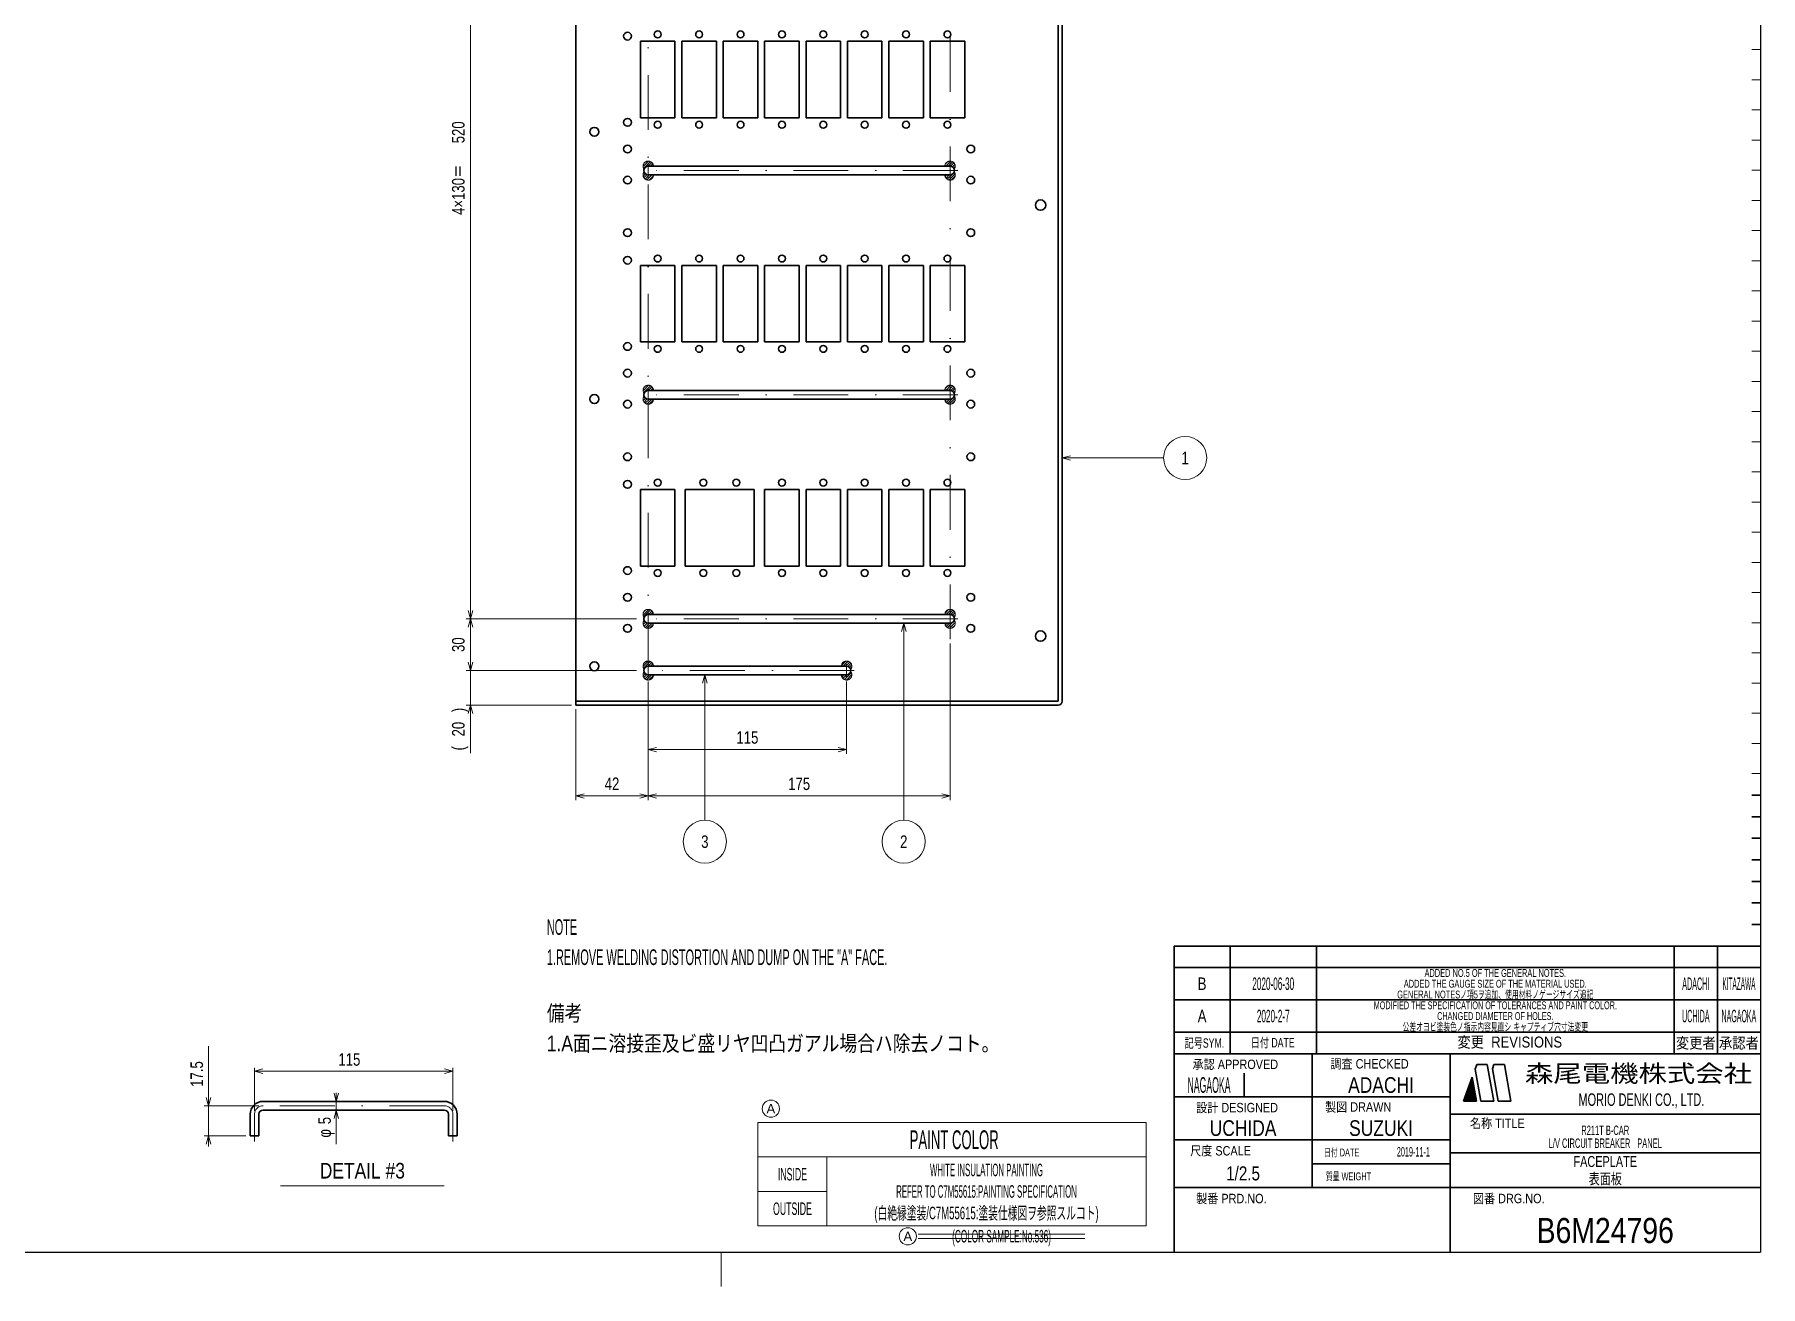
# Model space of a CAD drawing. Header units: millimetres. Extents: x 10 to 832, y 7 to 590.
# Drawn here: x 431.2 to 831.5, y 7 to 297.5 of the extents above; entities that cross this region are included whole.
import ezdxf
from ezdxf.enums import TextEntityAlignment as Align

# ---------------------------------------------------------------- set-up
doc = ezdxf.new("R2010")
doc.units = ezdxf.units.MM
doc.linetypes.add('DASHDOT', pattern=[25.3, 12.7, -6.3, 0, -6.3])
doc.linetypes.add('DIVIDE', pattern=[31.6, 12.7, -6.3, 0, -6.3, 0, -6.3])
for name, color, linetype in [('GR1_01', 7, 'Continuous'), ('GR1_03', 7, 'Continuous'), ('GR1_15', 7, 'Continuous'), ('GR1_16', 7, 'Continuous'), ('図面枠B6M', 7, 'Continuous'), ('表題、部品表_01', 7, 'Continuous'), ('表題、部品表_Layer1', 7, 'Continuous')]:
    doc.layers.add(name, color=color, linetype=linetype)
doc.styles.add('HG丸ｺﾞｼｯｸM-PRO', font='')
doc.styles.get('HG丸ｺﾞｼｯｸM-PRO').set_extended_font_data('HG丸ｺﾞｼｯｸM-PRO')
pattern_1 = [(45, (0, 0), (-0.28284271, 0.28284271), [])]

# ---------------------------------------------------------------- blocks, each defined once
blk = doc.blocks.new('BLKF023')
at = {"layer": '図面枠B6M', "color": 2, "linetype": 'Continuous', "lineweight": 25}
for p in [(831.5, 584), (9.5, 15)]:
    blk.add_line(p, (831.5, 15), dxfattribs=at)
at = {"layer": '図面枠B6M', "color": 4, "linetype": 'Continuous', "lineweight": 13}
for p, q in [((829.5, 294), (831.5, 294)), ((829.5, 287), (831.5, 287)), ((829.5, 280), (831.5, 280)), ((829.5, 273), (831.5, 273)), ((829.5, 266), (831.5, 266)), ((829.5, 259), (831.5, 259)), ((829.5, 252), (831.5, 252)), ((829.5, 245), (831.5, 245)), ((829.5, 238), (831.5, 238)), ((829.5, 231), (831.5, 231)), ((829.5, 224), (831.5, 224)), ((829.5, 217), (831.5, 217)), ((829.5, 210), (831.5, 210)), ((829.5, 203), (831.5, 203)), ((829.5, 196), (831.5, 196)), ((829.5, 189), (831.5, 189)), ((829.5, 182), (831.5, 182)), ((829.5, 175), (831.5, 175)), ((829.5, 168), (831.5, 168)), ((829.5, 161), (831.5, 161)), ((829.5, 154), (831.5, 154)), ((829.5, 147), (831.5, 147)), ((829.5, 140), (831.5, 140)), ((829.5, 133), (831.5, 133)), ((829.5, 126), (831.5, 126)), ((590.5, 7), (590.5, 15))]:
    blk.add_line(p, q, dxfattribs=at)
at = {"layer": '図面枠B6M', "color": 3, "linetype": 'Continuous', "lineweight": 35}
for p, q in [((831.5, 121), (829.5, 121)), ((831.5, 116), (829.5, 116)), ((831.5, 111), (829.5, 111)), ((831.5, 106), (829.5, 106)), ((831.5, 101), (829.5, 101)), ((831.5, 96), (829.5, 96)), ((831.5, 91), (829.5, 91)), ((695.5, 86), (831.5, 86)), ((695.5, 86), (695.5, 15)), ((708.5, 86), (708.5, 61)), ((728.5, 61), (728.5, 86)), ((811.5, 86), (811.5, 61)), ((821.5, 86), (821.5, 61)), ((695.5, 81), (831.5, 81)), ((695.5, 73.5), (831.5, 73.5)), ((695.5, 66), (831.5, 66)), ((695.5, 61), (831.5, 61)), ((727.5, 61), (727.5, 30)), ((759.5, 61), (759.5, 15)), ((711.73, 56.5), (711.73, 51)), ((765.34, 57.4), (765.73, 58.5)), ((766.64, 50), (765.34, 57.4)), ((765.73, 58.5), (768.14, 58.5)), ((769.64, 50), (768.14, 58.5)), ((769.68, 58.5), (769.32, 57.51)), ((770.64, 50), (769.32, 57.51)), ((769.68, 58.5), (772.14, 58.5)), ((773.64, 50), (772.14, 58.5)), ((762.64, 50), (764.66, 55.55)), ((762.66, 50), (765.19, 52.53)), ((762.71, 50.19), (765.17, 52.65)), ((762.79, 50.41), (765.15, 52.77)), ((762.8, 50), (765.21, 52.41)), ((762.87, 50.64), (765.13, 52.89)), ((762.94, 50), (765.24, 52.29)), ((762.95, 50.86), (765.11, 53.01)), ((763.04, 51.08), (765.09, 53.13)), ((763.08, 50), (765.26, 52.17)), ((763.12, 51.3), (765.07, 53.25)), ((763.2, 51.53), (765.05, 53.37)), ((763.22, 50), (765.28, 52.05)), ((763.28, 51.75), (765.02, 53.49)), ((763.36, 51.97), (765, 53.61)), ((763.44, 52.19), (764.98, 53.73)), ((763.52, 52.42), (764.96, 53.86)), ((763.6, 52.64), (764.94, 53.98)), ((763.68, 52.86), (764.92, 54.1)), ((763.76, 53.08), (764.9, 54.22)), ((763.84, 53.31), (764.88, 54.34)), ((763.93, 53.53), (764.85, 54.46)), ((764.01, 53.75), (764.83, 54.58)), ((764.09, 53.97), (764.81, 54.7)), ((764.17, 54.19), (764.79, 54.82)), ((764.25, 54.42), (764.77, 54.94)), ((764.33, 54.64), (764.75, 55.06)), ((764.41, 54.86), (764.73, 55.18)), ((764.49, 55.08), (764.71, 55.3)), ((764.57, 55.31), (764.68, 55.42)), ((764.65, 55.53), (764.66, 55.54)), ((765.64, 50), (764.66, 55.55)), ((695.5, 51), (759.5, 51)), ((762.64, 50), (765.64, 50)), ((763.36, 50), (765.3, 51.93)), ((763.51, 50), (765.32, 51.81)), ((763.65, 50), (765.34, 51.69)), ((763.79, 50), (765.36, 51.57)), ((763.93, 50), (765.38, 51.45)), ((764.07, 50), (765.41, 51.33)), ((764.21, 50), (765.43, 51.21)), ((764.35, 50), (765.45, 51.09)), ((764.5, 50), (765.47, 50.97)), ((764.64, 50), (765.49, 50.85)), ((764.78, 50), (765.51, 50.73)), ((764.92, 50), (765.53, 50.61)), ((765.06, 50), (765.55, 50.49)), ((765.2, 50), (765.58, 50.37)), ((765.34, 50), (765.6, 50.25)), ((765.49, 50), (765.62, 50.13)), ((765.63, 50), (765.64, 50.01)), ((766.64, 50), (769.64, 50)), ((770.64, 50), (773.64, 50)), ((759.5, 47), (831.5, 47)), ((695.5, 41), (759.5, 41)), ((759.5, 38), (831.5, 38)), ((727.5, 35.5), (759.5, 35.5)), ((695.5, 30), (831.5, 30))]:
    blk.add_line(p, q, dxfattribs=at)
at = {"layer": '図面枠B6M', "color": 4, "linetype": 'Continuous', "lineweight": 13, "style": 'HG丸ｺﾞｼｯｸM-PRO'}
for s, height, width, p in [('記号SYM.', 2.182, 0.69227, (702.53, 63.49)), ('日付 DATE', 2.182, 0.692507, (718.37, 63.58)), ('変更  REVISIONS', 2.5455, 0.887352, (773.35, 63.72)), ('変更者', 2.545, 0.887717, (816.5, 63.5)), ('承認者', 2.545, 0.887717, (826.5, 63.5)), ('調査 CHECKED', 2.182, 0.863174, (740.84, 58.67)), ('承認 APPROVED', 2.1818, 0.863151, (709.71, 58.54)), ('設計 DESIGNED', 2.1818, 0.862613, (710.11, 48.51)), ('製図 DRAWN', 2.182, 0.863099, (738.2, 48.65)), ('名称 TITLE', 2.182, 0.862489, (770.47, 44.87)), ('尺度 SCALE', 2.182, 0.862581, (706.28, 38.49)), ('日付 DATE', 1.818, 0.618255, (734.38, 38.09)), ('質量 WEIGHT', 1.818, 0.618812, (735.96, 32.55)), ('製番 PRD.NO.', 2.182, 0.863299, (708.79, 27.41)), ('図番 DRG.NO.', 2.182, 0.863083, (773.12, 27.42))]:
    blk.add_text(s, height=height, dxfattribs=dict(at, width=width)).set_placement(p, align=Align.MIDDLE_CENTER)
at = {"layer": '図面枠B6M', "color": 2, "linetype": 'Continuous', "lineweight": 25, "style": 'HG丸ｺﾞｼｯｸM-PRO', "width": 1.206081}
blk.add_text('森尾電機株式会社', height=4, dxfattribs=at).set_placement((803.22, 56.43), align=Align.MIDDLE_CENTER)
at = {"layer": '図面枠B6M', "color": 3, "linetype": 'Continuous', "lineweight": 35, "style": 'HG丸ｺﾞｼｯｸM-PRO', "width": 0.652197}
blk.add_text('MORIO DENKI CO., LTD.', height=2.9091, dxfattribs=at).set_placement((803.88, 50.36), align=Align.MIDDLE_CENTER)
blk = doc.blocks.new('BLKF024')
at = {"layer": '図面枠B6M', "color": 3, "linetype": 'Continuous', "lineweight": 35, "style": 'HG丸ｺﾞｼｯｸM-PRO'}
for s, height, width, p in [('ADDED NO.5 OF THE GENERAL NOTES.', 1.8182, 0.61846, (770, 79.75)), ('B', 2.91, 0.78204, (702, 77.25)), ('2020-06-30', 2.909, 0.488281, (718.5, 77.25)), ('ADACHI', 2.909, 0.415454, (816.5, 77.25)), ('KITAZAWA', 2.909, 0.308644, (826.5, 77.25)), ('MODIFIED THE SPECIFICATION OF TOLERANCES AND PAINT COLOR.', 1.8182, 0.578204, (770, 72.25)), ('A', 2.91, 0.782973, (702, 69.75)), ('2020-2-7', 2.909, 0.488281, (718.5, 69.75)), ('UCHIDA', 2.909, 0.415827, (816.5, 69.75)), ('NAGAOKA', 2.909, 0.334453, (826.5, 69.75)), ('NAGAOKA', 3.636, 0.414524, (703.61, 53.75)), ('ADACHI', 3.636, 0.830909, (743.5, 53.75)), ('UCHIDA', 3.636, 0.830691, (711.5, 43.75)), ('SUZUKI', 3.636, 0.831098, (743.5, 43.75)), ('R211T B-CAR', 2.1818, 0.521736, (795.5, 43.25)), ('L/V CIRCUIT BREAKER\u3000PANEL', 2.1818, 0.522183, (795.5, 40.25)), ('2019-11-1', 2.182, 0.482367, (751, 38.25)), ('FACEPLATE', 2.545, 0.742255, (795.5, 36)), ('1/2.5', 3.273, 0.806358, (711.5, 33.25)), ('B6M24796', 5.818, 0.845653, (795.5, 20))]:
    blk.add_text(s, height=height, dxfattribs=dict(at, width=width)).set_placement(p, align=Align.MIDDLE_CENTER)
blk = doc.blocks.new('BLKF040')
at = {"layer": 'GR1_16', "linetype": 'DIVIDE', "lineweight": 13}
h = blk.add_hatch(dxfattribs=at)
h.set_pattern_fill('_USER', color=4, scale=0.4, angle=45, style=0, pattern_type=0)
h.set_pattern_definition(pattern_1)
edge = h.paths.add_edge_path(flags=0)
edge.add_arc((573.55, 266.92), 1.2, 0, 216.8699, ccw=False)
edge.add_line((574.75, 266.92), (573.55, 266.92))
edge.add_arc((573.55, 265.92), 1, 90, 163.7398)
edge = h.paths.add_edge_path(flags=0)
edge.add_arc((573.55, 264.92), 1.2, 143.1301, 360)
edge.add_line((574.75, 264.92), (573.55, 264.92))
edge.add_arc((573.55, 265.92), 1, 196.2602, 270, ccw=False)
at = {"layer": 'GR1_16', "color": 4, "linetype": 'DIVIDE', "lineweight": 13}
for centre, start, end in [((573.55, 266.92), 0, 216.8699), ((573.55, 264.92), 143.1301, 0)]:
    blk.add_arc(centre, 1.2, start, end, dxfattribs=at)
blk = doc.blocks.new('BLKF041')
at = {"layer": 'GR1_16', "linetype": 'DIVIDE', "lineweight": 13}
h = blk.add_hatch(dxfattribs=at)
h.set_pattern_fill('_USER', color=4, scale=0.4, angle=45, style=0, pattern_type=0)
h.set_pattern_definition(pattern_1)
edge = h.paths.add_edge_path(flags=0)
edge.add_arc((643.55, 266.92), 1.2, 323.1301, 540)
edge.add_line((642.35, 266.92), (643.55, 266.92))
edge.add_arc((643.55, 265.92), 1, 16.2602, 90, ccw=False)
edge = h.paths.add_edge_path(flags=0)
edge.add_arc((643.55, 264.92), 1.2, -180, 36.8699, ccw=False)
edge.add_line((642.35, 264.92), (643.55, 264.92))
edge.add_arc((643.55, 265.92), 1, 270, 343.7398)
at = {"layer": 'GR1_16', "color": 4, "linetype": 'DIVIDE', "lineweight": 13}
for centre, start, end in [((643.55, 266.92), 323.1301, 180), ((643.55, 264.92), 180, 36.8699)]:
    blk.add_arc(centre, 1.2, start, end, dxfattribs=at)
blk = doc.blocks.new('BLKF042')
at = {"layer": 'GR1_16', "linetype": 'DIVIDE', "lineweight": 13}
h = blk.add_hatch(dxfattribs=at)
h.set_pattern_fill('_USER', color=4, scale=0.4, angle=45, style=0, pattern_type=0)
h.set_pattern_definition(pattern_1)
edge = h.paths.add_edge_path(flags=0)
edge.add_arc((573.55, 162.92), 1.2, 0, 216.8699, ccw=False)
edge.add_line((574.75, 162.92), (573.55, 162.92))
edge.add_arc((573.55, 161.92), 1, 90, 163.7398)
edge = h.paths.add_edge_path(flags=0)
edge.add_arc((573.55, 160.92), 1.2, 143.1301, 360)
edge.add_line((574.75, 160.92), (573.55, 160.92))
edge.add_arc((573.55, 161.92), 1, 196.2602, 270, ccw=False)
at = {"layer": 'GR1_16', "color": 4, "linetype": 'DIVIDE', "lineweight": 13}
for centre, start, end in [((573.55, 162.92), 0, 216.8699), ((573.55, 160.92), 143.1301, 0)]:
    blk.add_arc(centre, 1.2, start, end, dxfattribs=at)
blk = doc.blocks.new('BLKF043')
at = {"layer": 'GR1_16', "linetype": 'DIVIDE', "lineweight": 13}
h = blk.add_hatch(dxfattribs=at)
h.set_pattern_fill('_USER', color=4, scale=0.4, angle=45, style=0, pattern_type=0)
h.set_pattern_definition(pattern_1)
edge = h.paths.add_edge_path(flags=0)
edge.add_arc((643.55, 162.92), 1.2, 323.1301, 540)
edge.add_line((642.35, 162.92), (643.55, 162.92))
edge.add_arc((643.55, 161.92), 1, 16.2602, 90, ccw=False)
edge = h.paths.add_edge_path(flags=0)
edge.add_arc((643.55, 160.92), 1.2, -180, 36.8699, ccw=False)
edge.add_line((642.35, 160.92), (643.55, 160.92))
edge.add_arc((643.55, 161.92), 1, 270, 343.7398)
at = {"layer": 'GR1_16', "color": 4, "linetype": 'DIVIDE', "lineweight": 13}
for centre, start, end in [((643.55, 162.92), 323.1301, 180), ((643.55, 160.92), 180, 36.8699)]:
    blk.add_arc(centre, 1.2, start, end, dxfattribs=at)
blk = doc.blocks.new('BLKF044')
at = {"layer": 'GR1_16', "linetype": 'DIVIDE', "lineweight": 13}
h = blk.add_hatch(dxfattribs=at)
h.set_pattern_fill('_USER', color=4, scale=0.4, angle=45, style=0, pattern_type=0)
h.set_pattern_definition(pattern_1)
edge = h.paths.add_edge_path(flags=0)
edge.add_arc((643.55, 214.92), 1.2, 323.1301, 540)
edge.add_line((642.35, 214.92), (643.55, 214.92))
edge.add_arc((643.55, 213.92), 1, 16.2602, 90, ccw=False)
edge = h.paths.add_edge_path(flags=0)
edge.add_arc((643.55, 212.92), 1.2, -180, 36.8699, ccw=False)
edge.add_line((642.35, 212.92), (643.55, 212.92))
edge.add_arc((643.55, 213.92), 1, 270, 343.7398)
at = {"layer": 'GR1_16', "color": 4, "linetype": 'DIVIDE', "lineweight": 13}
for centre, start, end in [((643.55, 214.92), 323.1301, 180), ((643.55, 212.92), 180, 36.8699)]:
    blk.add_arc(centre, 1.2, start, end, dxfattribs=at)
blk = doc.blocks.new('BLKF045')
at = {"layer": 'GR1_16', "linetype": 'DIVIDE', "lineweight": 13}
h = blk.add_hatch(dxfattribs=at)
h.set_pattern_fill('_USER', color=4, scale=0.4, angle=45, style=0, pattern_type=0)
h.set_pattern_definition(pattern_1)
edge = h.paths.add_edge_path(flags=0)
edge.add_arc((573.55, 150.92), 1.2, 0, 216.8699, ccw=False)
edge.add_line((574.75, 150.92), (573.55, 150.92))
edge.add_arc((573.55, 149.92), 1, 90, 163.7398)
edge = h.paths.add_edge_path(flags=0)
edge.add_arc((573.55, 148.92), 1.2, 143.1301, 360)
edge.add_line((574.75, 148.92), (573.55, 148.92))
edge.add_arc((573.55, 149.92), 1, 196.2602, 270, ccw=False)
at = {"layer": 'GR1_16', "color": 4, "linetype": 'DIVIDE', "lineweight": 13}
for centre, start, end in [((573.55, 150.92), 0, 216.8699), ((573.55, 148.92), 143.1301, 0)]:
    blk.add_arc(centre, 1.2, start, end, dxfattribs=at)
blk = doc.blocks.new('BLKF046')
at = {"layer": 'GR1_16', "linetype": 'DIVIDE', "lineweight": 13}
h = blk.add_hatch(dxfattribs=at)
h.set_pattern_fill('_USER', color=4, scale=0.4, angle=45, style=0, pattern_type=0)
h.set_pattern_definition(pattern_1)
edge = h.paths.add_edge_path(flags=0)
edge.add_arc((619.55, 150.92), 1.2, 323.1301, 540)
edge.add_line((618.35, 150.92), (619.55, 150.92))
edge.add_arc((619.55, 149.92), 1, 16.2602, 90, ccw=False)
edge = h.paths.add_edge_path(flags=0)
edge.add_arc((619.55, 148.92), 1.2, -180, 36.8699, ccw=False)
edge.add_line((618.35, 148.92), (619.55, 148.92))
edge.add_arc((619.55, 149.92), 1, 270, 343.7398)
at = {"layer": 'GR1_16', "color": 4, "linetype": 'DIVIDE', "lineweight": 13}
for centre, start, end in [((619.55, 150.92), 323.1301, 180), ((619.55, 148.92), 180, 36.8699)]:
    blk.add_arc(centre, 1.2, start, end, dxfattribs=at)
blk = doc.blocks.new('FXTIP_ARROW_S')
at = {"color": 0, "linetype": 'Continuous', "lineweight": -2}
for q in [(-1, 0), (-0.97, 0.26), (-0.97, -0.26)]:
    blk.add_line((0, 0), q, dxfattribs=at)
blk = doc.blocks.new('FXTIP_ARROW_E')
at = {"color": 0, "linetype": 'Continuous', "lineweight": -2}
for q in [(-1, 0), (-0.97, 0.26), (-0.97, -0.26)]:
    blk.add_line((0, 0), q, dxfattribs=at)
blk = doc.blocks.new('BLKF048')
at = {"layer": 'GR1_03', "color": 3, "linetype": 'Continuous', "lineweight": 35}
for p, q in [((484.24, 49.95), (526.24, 49.95)), ((481.24, 41.95), (481.24, 46.95)), ((483.24, 41.95), (483.24, 46.95)), ((526.24, 47.95), (484.24, 47.95)), ((527.24, 41.95), (527.24, 46.95)), ((529.24, 46.95), (529.24, 41.95)), ((483.24, 41.95), (481.24, 41.95)), ((529.24, 41.95), (527.24, 41.95))]:
    blk.add_line(p, q, dxfattribs=at)
at = {"layer": 'GR1_03', "color": 4, "linetype": 'DASHDOT', "lineweight": 13}
for p, q in [((526.24, 48.95), (484.24, 48.95)), ((482.24, 46.95), (482.24, 40.68)), ((528.24, 46.95), (528.24, 40.68))]:
    blk.add_line(p, q, dxfattribs=at)
at = {"layer": 'GR1_03', "color": 3, "linetype": 'Continuous', "lineweight": 35}
for centre, radius, start, end in [((484.24, 46.95), 3, 90, 180), ((526.24, 46.95), 3, 0, 90), ((484.24, 46.95), 1, 90, 180), ((526.24, 46.95), 1, 0, 90)]:
    blk.add_arc(centre, radius, start, end, dxfattribs=at)
at = {"layer": 'GR1_03', "color": 4, "linetype": 'DASHDOT', "lineweight": 13}
for centre, start, end in [((484.24, 46.95), 90, 180), ((526.24, 46.95), 0, 90)]:
    blk.add_arc(centre, 2, start, end, dxfattribs=at)
blk = doc.blocks.new('BLKF057')
at = {"layer": 'GR1_16', "linetype": 'DIVIDE', "lineweight": 13}
h = blk.add_hatch(dxfattribs=at)
h.set_pattern_fill('_USER', color=4, scale=0.4, angle=45, style=0, pattern_type=0)
h.set_pattern_definition(pattern_1)
edge = h.paths.add_edge_path(flags=0)
edge.add_arc((573.55, 214.92), 1.2, 0, 216.8699, ccw=False)
edge.add_line((574.75, 214.92), (573.55, 214.92))
edge.add_arc((573.55, 213.92), 1, 90, 163.7398)
edge = h.paths.add_edge_path(flags=0)
edge.add_arc((573.55, 212.92), 1.2, 143.1301, 360)
edge.add_line((574.75, 212.92), (573.55, 212.92))
edge.add_arc((573.55, 213.92), 1, 196.2602, 270, ccw=False)
at = {"layer": 'GR1_16', "color": 4, "linetype": 'DIVIDE', "lineweight": 13}
for centre, start, end in [((573.55, 214.92), 0, 216.8699), ((573.55, 212.92), 143.1301, 0)]:
    blk.add_arc(centre, 1.2, start, end, dxfattribs=at)
blk = doc.blocks.new('BLKF065')
at = {"layer": 'GR1_03', "color": 3, "linetype": 'Continuous', "lineweight": 35}
for p, q in [((573.55, 266.92), (643.55, 266.92)), ((643.55, 264.92), (573.55, 264.92))]:
    blk.add_line(p, q, dxfattribs=at)
for centre, start, end in [((573.55, 265.92), 90, 270), ((643.55, 265.92), 270, 90)]:
    blk.add_arc(centre, 1, start, end, dxfattribs=at)
blk = doc.blocks.new('BLKF064')
at = {"layer": 'GR1_03', "color": 4, "linetype": 'DASHDOT', "lineweight": 13}
for p, q in [((645.33, 265.92), (571.79, 265.92)), ((573.55, 267.41), (573.55, 264.4)), ((643.55, 267.41), (643.55, 264.4))]:
    blk.add_line(p, q, dxfattribs=at)
at = {"layer": 'GR1_03', "color": 3, "linetype": 'Continuous', "lineweight": 35}
blk.add_blockref('BLKF065', (0, 0), dxfattribs=at)
blk = doc.blocks.new('BLKF067')
at = {"layer": 'GR1_03', "color": 3, "linetype": 'Continuous', "lineweight": 35}
for p, q in [((573.55, 162.92), (643.55, 162.92)), ((643.55, 160.92), (573.55, 160.92))]:
    blk.add_line(p, q, dxfattribs=at)
for centre, start, end in [((573.55, 161.92), 90, 270), ((643.55, 161.92), 270, 90)]:
    blk.add_arc(centre, 1, start, end, dxfattribs=at)
blk = doc.blocks.new('BLKF066')
at = {"layer": 'GR1_03', "color": 4, "linetype": 'DASHDOT', "lineweight": 13}
for p, q in [((645.33, 161.92), (571.79, 161.92)), ((573.55, 163.41), (573.55, 160.4)), ((643.55, 163.41), (643.55, 160.4))]:
    blk.add_line(p, q, dxfattribs=at)
at = {"layer": 'GR1_03', "color": 3, "linetype": 'Continuous', "lineweight": 35}
blk.add_blockref('BLKF067', (0, 0), dxfattribs=at)
blk = doc.blocks.new('BLKF069')
at = {"layer": 'GR1_03', "color": 3, "linetype": 'Continuous', "lineweight": 35}
for p, q in [((573.55, 214.92), (643.55, 214.92)), ((643.55, 212.92), (573.55, 212.92))]:
    blk.add_line(p, q, dxfattribs=at)
for centre, start, end in [((573.55, 213.92), 90, 270), ((643.55, 213.92), 270, 90)]:
    blk.add_arc(centre, 1, start, end, dxfattribs=at)
blk = doc.blocks.new('BLKF068')
at = {"layer": 'GR1_03', "color": 4, "linetype": 'DASHDOT', "lineweight": 13}
for p, q in [((645.33, 213.92), (571.79, 213.92)), ((573.55, 215.41), (573.55, 212.4)), ((643.55, 215.41), (643.55, 212.4))]:
    blk.add_line(p, q, dxfattribs=at)
at = {"layer": 'GR1_03', "color": 3, "linetype": 'Continuous', "lineweight": 35}
blk.add_blockref('BLKF069', (0, 0), dxfattribs=at)
blk = doc.blocks.new('BLKF071')
at = {"layer": 'GR1_03', "color": 3, "linetype": 'Continuous', "lineweight": 35}
for p, q in [((573.55, 150.92), (619.55, 150.92)), ((619.55, 148.92), (573.55, 148.92))]:
    blk.add_line(p, q, dxfattribs=at)
for centre, start, end in [((573.55, 149.92), 90, 270), ((619.55, 149.92), 270, 90)]:
    blk.add_arc(centre, 1, start, end, dxfattribs=at)
blk = doc.blocks.new('BLKF070')
at = {"layer": 'GR1_03', "color": 4, "linetype": 'DASHDOT', "lineweight": 13}
for p, q in [((621.33, 149.92), (571.79, 149.92)), ((573.55, 151.41), (573.55, 148.4)), ((619.55, 151.41), (619.55, 148.4))]:
    blk.add_line(p, q, dxfattribs=at)
at = {"layer": 'GR1_03', "color": 3, "linetype": 'Continuous', "lineweight": 35}
blk.add_blockref('BLKF071', (0, 0), dxfattribs=at)
blk = doc.blocks.new('BLKF077')
at = {"layer": 'GR1_01', "color": 3, "linetype": 'Continuous', "lineweight": 35}
for p, q in [((588.19, 438.1), (586.91, 438.1)), ((586.91, 437.33), (586.91, 438.1)), ((588.19, 437.33), (588.19, 438.1))]:
    blk.add_line(p, q, dxfattribs=at)
blk.add_arc((587.55, 432.92), 4.46, 98.2503, 81.7497, dxfattribs=at)
blk = doc.blocks.new('BLKF078')
at = {"layer": 'GR1_01', "color": 3, "linetype": 'Continuous', "lineweight": 35}
for p, q in [((584.69, 455.35), (584.69, 458.48)), ((590.41, 455.35), (590.41, 458.48))]:
    blk.add_line(p, q, dxfattribs=at)
for start, end in [(28.6816, 151.3184), (208.6816, 331.3184)]:
    blk.add_arc((587.55, 456.92), 3.26, start, end, dxfattribs=at)
blk = doc.blocks.new('BLKF079')
at = {"layer": 'GR1_01', "color": 3, "linetype": 'Continuous', "lineweight": 35}
for p, q in [((668.63, 473.92), (556.75, 473.92)), ((556.75, 473.92), (556.75, 471.92)), ((556.75, 473), (668.63, 473)), ((668.63, 473), (668.63, 142.84)), ((669.55, 142.84), (669.55, 473)), ((556.75, 143.92), (556.75, 471.92)), ((556.75, 141.92), (556.75, 143.92)), ((668.63, 142.84), (556.75, 142.84)), ((668.63, 141.92), (556.75, 141.92))]:
    blk.add_line(p, q, dxfattribs=at)
for centre, start, end in [((668.63, 473), 0, 90), ((668.63, 142.84), 270, 0)]:
    blk.add_arc(centre, 0.92, start, end, dxfattribs=at)
blk = doc.blocks.new('BLKF080')
at = {"layer": 'GR1_01', "color": 3, "linetype": 'Continuous', "lineweight": 35}
for p, q in [((616.75, 452.92), (616.75, 457.64)), ((641.07, 458.92), (618.03, 458.92)), ((642.35, 452.92), (642.35, 457.64)), ((616.75, 432.92), (616.75, 452.92)), ((642.35, 432.92), (642.35, 452.92)), ((616.75, 428.2), (616.75, 432.92)), ((642.35, 428.2), (642.35, 432.92)), ((641.07, 426.92), (618.03, 426.92))]:
    blk.add_line(p, q, dxfattribs=at)
for centre, start, end in [((618.03, 457.64), 90, 180), ((641.07, 457.64), 0, 90), ((618.03, 428.2), 180, 270), ((641.07, 428.2), 270, 0)]:
    blk.add_arc(centre, 1.28, start, end, dxfattribs=at)
blk = doc.blocks.new('BLKF076')
at = {"layer": 'GR1_01', "color": 3, "linetype": 'Continuous', "lineweight": 35}
for p, q in [((571.75, 399.92), (579.75, 399.92)), ((571.75, 382.16), (571.75, 399.92)), ((579.75, 399.92), (579.75, 382.16)), ((581.35, 399.92), (589.35, 399.92)), ((581.35, 382.16), (581.35, 399.92)), ((589.35, 399.92), (589.35, 382.16)), ((590.95, 399.92), (598.95, 399.92)), ((590.95, 382.16), (590.95, 399.92)), ((598.95, 399.92), (598.95, 382.16)), ((600.55, 399.92), (608.55, 399.92)), ((600.55, 382.16), (600.55, 399.92)), ((608.55, 399.92), (608.55, 382.16)), ((610.15, 399.92), (618.15, 399.92)), ((610.15, 382.16), (610.15, 399.92)), ((618.15, 399.92), (618.15, 382.16)), ((619.75, 399.92), (627.75, 399.92)), ((619.75, 382.16), (619.75, 399.92)), ((627.75, 399.92), (627.75, 382.16)), ((629.35, 399.92), (637.35, 399.92)), ((629.35, 382.16), (629.35, 399.92)), ((637.35, 399.92), (637.35, 382.16)), ((638.95, 399.92), (646.95, 399.92)), ((638.95, 382.16), (638.95, 399.92)), ((646.95, 399.92), (646.95, 382.16)), ((579.75, 382.16), (571.75, 382.16)), ((589.35, 382.16), (581.35, 382.16)), ((598.95, 382.16), (590.95, 382.16)), ((608.55, 382.16), (600.55, 382.16)), ((618.15, 382.16), (610.15, 382.16)), ((627.75, 382.16), (619.75, 382.16)), ((637.35, 382.16), (629.35, 382.16)), ((646.95, 382.16), (638.95, 382.16)), ((571.75, 347.92), (579.75, 347.92)), ((571.75, 330.16), (571.75, 347.92)), ((579.75, 347.92), (579.75, 330.16)), ((581.35, 347.92), (589.35, 347.92)), ((581.35, 330.16), (581.35, 347.92)), ((589.35, 347.92), (589.35, 330.16)), ((590.95, 347.92), (598.95, 347.92)), ((590.95, 330.16), (590.95, 347.92)), ((598.95, 347.92), (598.95, 330.16)), ((600.55, 347.92), (608.55, 347.92)), ((600.55, 330.16), (600.55, 347.92)), ((608.55, 347.92), (608.55, 330.16)), ((610.15, 347.92), (618.15, 347.92)), ((610.15, 330.16), (610.15, 347.92)), ((618.15, 347.92), (618.15, 330.16)), ((619.75, 347.92), (627.75, 347.92)), ((619.75, 330.16), (619.75, 347.92)), ((627.75, 347.92), (627.75, 330.16)), ((629.35, 347.92), (637.35, 347.92)), ((629.35, 330.16), (629.35, 347.92)), ((637.35, 347.92), (637.35, 330.16)), ((638.95, 347.92), (646.95, 347.92)), ((638.95, 330.16), (638.95, 347.92)), ((646.95, 347.92), (646.95, 330.16)), ((579.75, 330.16), (571.75, 330.16)), ((589.35, 330.16), (581.35, 330.16)), ((598.95, 330.16), (590.95, 330.16)), ((608.55, 330.16), (600.55, 330.16)), ((618.15, 330.16), (610.15, 330.16)), ((627.75, 330.16), (619.75, 330.16)), ((637.35, 330.16), (629.35, 330.16)), ((646.95, 330.16), (638.95, 330.16)), ((571.75, 295.92), (579.75, 295.92)), ((571.75, 278.16), (571.75, 295.92)), ((579.75, 295.92), (579.75, 278.16)), ((581.35, 295.92), (589.35, 295.92)), ((581.35, 278.16), (581.35, 295.92)), ((589.35, 295.92), (589.35, 278.16)), ((590.95, 295.92), (598.95, 295.92)), ((590.95, 278.16), (590.95, 295.92)), ((598.95, 295.92), (598.95, 278.16)), ((600.55, 295.92), (608.55, 295.92)), ((600.55, 278.16), (600.55, 295.92)), ((608.55, 295.92), (608.55, 278.16)), ((610.15, 295.92), (618.15, 295.92)), ((610.15, 278.16), (610.15, 295.92)), ((618.15, 295.92), (618.15, 278.16)), ((619.75, 295.92), (627.75, 295.92)), ((619.75, 278.16), (619.75, 295.92)), ((627.75, 295.92), (627.75, 278.16)), ((629.35, 295.92), (637.35, 295.92)), ((629.35, 278.16), (629.35, 295.92)), ((637.35, 295.92), (637.35, 278.16)), ((638.95, 295.92), (646.95, 295.92)), ((638.95, 278.16), (638.95, 295.92)), ((646.95, 295.92), (646.95, 278.16)), ((579.75, 278.16), (571.75, 278.16)), ((589.35, 278.16), (581.35, 278.16)), ((598.95, 278.16), (590.95, 278.16)), ((608.55, 278.16), (600.55, 278.16)), ((618.15, 278.16), (610.15, 278.16)), ((627.75, 278.16), (619.75, 278.16)), ((637.35, 278.16), (629.35, 278.16)), ((646.95, 278.16), (638.95, 278.16)), ((571.75, 243.92), (579.75, 243.92)), ((571.75, 226.16), (571.75, 243.92)), ((579.75, 243.92), (579.75, 226.16)), ((581.35, 243.92), (589.35, 243.92)), ((581.35, 226.16), (581.35, 243.92)), ((589.35, 243.92), (589.35, 226.16)), ((590.95, 243.92), (598.95, 243.92)), ((590.95, 226.16), (590.95, 243.92)), ((598.95, 243.92), (598.95, 226.16)), ((600.55, 243.92), (608.55, 243.92)), ((600.55, 226.16), (600.55, 243.92)), ((608.55, 243.92), (608.55, 226.16)), ((610.15, 243.92), (618.15, 243.92)), ((610.15, 226.16), (610.15, 243.92)), ((618.15, 243.92), (618.15, 226.16)), ((619.75, 243.92), (627.75, 243.92)), ((619.75, 226.16), (619.75, 243.92)), ((627.75, 243.92), (627.75, 226.16)), ((629.35, 243.92), (637.35, 243.92)), ((629.35, 226.16), (629.35, 243.92)), ((637.35, 243.92), (637.35, 226.16)), ((638.95, 243.92), (646.95, 243.92)), ((638.95, 226.16), (638.95, 243.92)), ((646.95, 243.92), (646.95, 226.16)), ((579.75, 226.16), (571.75, 226.16)), ((589.35, 226.16), (581.35, 226.16)), ((598.95, 226.16), (590.95, 226.16)), ((608.55, 226.16), (600.55, 226.16)), ((618.15, 226.16), (610.15, 226.16)), ((627.75, 226.16), (619.75, 226.16)), ((637.35, 226.16), (629.35, 226.16)), ((646.95, 226.16), (638.95, 226.16)), ((571.75, 191.92), (572.58, 191.92)), ((571.75, 174.16), (571.75, 191.92)), ((572.58, 191.92), (578.93, 191.92)), ((578.93, 191.92), (579.75, 191.92)), ((579.75, 191.92), (579.75, 174.16)), ((582.15, 174.16), (582.15, 191.92)), ((582.15, 191.92), (598.15, 191.92)), ((598.15, 191.92), (598.15, 174.16)), ((600.55, 191.92), (608.55, 191.92)), ((600.55, 174.16), (600.55, 191.92)), ((608.55, 191.92), (608.55, 174.16)), ((610.15, 191.92), (618.15, 191.92)), ((610.15, 174.16), (610.15, 191.92)), ((618.15, 191.92), (618.15, 174.16)), ((619.75, 191.92), (627.75, 191.92)), ((619.75, 174.16), (619.75, 191.92)), ((627.75, 191.92), (627.75, 174.16)), ((629.35, 191.92), (637.35, 191.92)), ((629.35, 174.16), (629.35, 191.92)), ((637.35, 191.92), (637.35, 174.16)), ((638.95, 191.92), (646.95, 191.92)), ((638.95, 174.16), (638.95, 191.92)), ((646.95, 191.92), (646.95, 174.16)), ((572.58, 174.16), (571.75, 174.16)), ((578.93, 174.16), (572.58, 174.16)), ((579.75, 174.16), (578.93, 174.16)), ((598.15, 174.16), (582.15, 174.16)), ((608.55, 174.16), (600.55, 174.16)), ((618.15, 174.16), (610.15, 174.16)), ((627.75, 174.16), (619.75, 174.16)), ((637.35, 174.16), (629.35, 174.16)), ((646.95, 174.16), (638.95, 174.16))]:
    blk.add_line(p, q, dxfattribs=at)
at = {"layer": 'GR1_01', "color": 254, "linetype": 'Continuous', "lineweight": 13}
for centre in [(629.75, 467.52), (652.75, 467.52)]:
    blk.add_circle(centre, 0.9, dxfattribs=at)
at = {"layer": 'GR1_01', "color": 3, "linetype": 'Continuous', "lineweight": 35}
for centre, radius in [((561.05, 460.92), 1.04), ((664.55, 457.92), 1.2), ((611.83, 448.92), 0.9), ((647.27, 448.92), 0.9), ((577.95, 446.92), 0.9), ((597.15, 446.92), 0.9), ((611.83, 436.92), 0.9), ((647.27, 436.92), 0.9), ((577.95, 420.92), 0.9), ((597.15, 420.92), 0.9), ((619.95, 420.92), 0.9), ((639.15, 420.92), 0.9), ((568.75, 407.52), 0.9), ((648.35, 407.52), 0.9), ((568.75, 401.12), 0.9), ((575.75, 401.52), 0.8), ((585.35, 401.52), 0.8), ((594.95, 401.52), 0.8), ((604.55, 401.52), 0.8), ((614.15, 401.52), 0.8), ((623.75, 401.52), 0.8), ((633.35, 401.52), 0.8), ((642.95, 401.52), 0.8), ((561.05, 398.92), 1.04), ((568.75, 381.12), 0.9), ((575.75, 380.56), 0.8), ((585.35, 380.56), 0.8), ((594.95, 380.56), 0.8), ((604.55, 380.56), 0.8), ((614.15, 380.56), 0.8), ((623.75, 380.56), 0.8), ((633.35, 380.56), 0.8), ((642.95, 380.56), 0.8), ((568.75, 374.92), 0.9), ((648.35, 374.92), 0.9), ((568.75, 367.72), 0.9), ((648.35, 367.72), 0.9), ((568.75, 355.52), 0.9), ((648.35, 355.52), 0.9), ((664.55, 357.92), 1.2), ((568.75, 349.12), 0.9), ((575.75, 349.52), 0.8), ((585.35, 349.52), 0.8), ((594.95, 349.52), 0.8), ((604.55, 349.52), 0.8), ((614.15, 349.52), 0.8), ((623.75, 349.52), 0.8), ((633.35, 349.52), 0.8), ((642.95, 349.52), 0.8), ((561.05, 336.92), 1.04), ((568.75, 329.12), 0.9), ((575.75, 328.56), 0.8), ((585.35, 328.56), 0.8), ((594.95, 328.56), 0.8), ((604.55, 328.56), 0.8), ((614.15, 328.56), 0.8), ((623.75, 328.56), 0.8), ((633.35, 328.56), 0.8), ((642.95, 328.56), 0.8), ((568.75, 322.92), 0.9), ((648.35, 322.92), 0.9), ((568.75, 315.72), 0.9), ((648.35, 315.72), 0.9), ((568.75, 303.52), 0.9), ((648.35, 303.52), 0.9), ((568.75, 297.12), 0.9), ((575.75, 297.52), 0.8), ((585.35, 297.52), 0.8), ((594.95, 297.52), 0.8), ((604.55, 297.52), 0.8), ((614.15, 297.52), 0.8), ((623.75, 297.52), 0.8), ((633.35, 297.52), 0.8), ((642.95, 297.52), 0.8), ((568.75, 277.12), 0.9), ((575.75, 276.56), 0.8), ((585.35, 276.56), 0.8), ((594.95, 276.56), 0.8), ((604.55, 276.56), 0.8), ((614.15, 276.56), 0.8), ((623.75, 276.56), 0.8), ((633.35, 276.56), 0.8), ((642.95, 276.56), 0.8), ((561.05, 274.92), 1.04), ((568.75, 270.92), 0.9), ((648.35, 270.92), 0.9), ((568.75, 263.72), 0.9), ((648.35, 263.72), 0.9), ((664.55, 257.92), 1.2), ((568.75, 251.52), 0.9), ((648.35, 251.52), 0.9), ((568.75, 245.12), 0.9), ((575.75, 245.52), 0.8), ((585.35, 245.52), 0.8), ((594.95, 245.52), 0.8), ((604.55, 245.52), 0.8), ((614.15, 245.52), 0.8), ((623.75, 245.52), 0.8), ((633.35, 245.52), 0.8), ((642.95, 245.52), 0.8), ((568.75, 225.12), 0.9), ((575.75, 224.56), 0.8), ((585.35, 224.56), 0.8), ((594.95, 224.56), 0.8), ((604.55, 224.56), 0.8), ((614.15, 224.56), 0.8), ((623.75, 224.56), 0.8), ((633.35, 224.56), 0.8), ((642.95, 224.56), 0.8), ((568.75, 218.92), 0.9), ((648.35, 218.92), 0.9), ((561.05, 212.92), 1.04), ((568.75, 211.72), 0.9), ((648.35, 211.72), 0.9), ((568.75, 199.52), 0.9), ((648.35, 199.52), 0.9), ((568.75, 193.12), 0.9), ((575.75, 193.52), 0.8), ((586.34, 193.52), 0.8), ((593.96, 193.52), 0.8), ((604.55, 193.52), 0.8), ((614.15, 193.52), 0.8), ((623.75, 193.52), 0.8), ((633.35, 193.52), 0.8), ((642.95, 193.52), 0.8), ((568.75, 173.12), 0.9), ((575.75, 172.56), 0.8), ((586.34, 172.56), 0.8), ((593.96, 172.56), 0.8), ((604.55, 172.56), 0.8), ((614.15, 172.56), 0.8), ((623.75, 172.56), 0.8), ((633.35, 172.56), 0.8), ((642.95, 172.56), 0.8), ((568.75, 166.92), 0.9), ((648.35, 166.92), 0.9), ((568.75, 159.72), 0.9), ((648.35, 159.72), 0.9), ((664.55, 157.92), 1.2), ((561.05, 150.92), 1.04)]:
    blk.add_circle(centre, radius, dxfattribs=at)
at = {"layer": 'GR1_01', "color": 254, "linetype": 'Continuous', "lineweight": 35}
for centre in [(661.55, 429.92), (661.55, 395.92)]:
    blk.add_circle(centre, 0.9, dxfattribs=at)
at = {"layer": 'GR1_01', "color": 3, "linetype": 'Continuous', "lineweight": 35}
for name in ['BLKF079', 'BLKF078', 'BLKF080', 'BLKF077']:
    blk.add_blockref(name, (0, 0), dxfattribs=at)
blk = doc.blocks.new('BLKF081')
at = {"layer": '表題、部品表_Layer1', "color": 4, "linetype": 'Continuous', "lineweight": 13}
blk.add_circle((601.99, 48.26), 2, dxfattribs=at)
at = {"layer": '表題、部品表_Layer1', "color": 4, "linetype": 'Continuous', "lineweight": 13, "style": 'HG丸ｺﾞｼｯｸM-PRO', "width": 1.042301}
blk.add_text('A', height=2.18, dxfattribs=at).set_placement((601.99, 48.26), align=Align.MIDDLE_CENTER)
blk = doc.blocks.new('BLKF082')
at = {"layer": '表題、部品表_Layer1', "color": 4, "linetype": 'Continuous', "lineweight": 13}
blk.add_circle((633.75, 18.65), 2, dxfattribs=at)
at = {"layer": '表題、部品表_Layer1', "color": 4, "linetype": 'Continuous', "lineweight": 13, "style": 'HG丸ｺﾞｼｯｸM-PRO', "width": 1.042301}
blk.add_text('A', height=2.18, dxfattribs=at).set_placement((633.75, 18.65), align=Align.MIDDLE_CENTER)
blk = doc.blocks.new('BLKF084')
at = {"layer": '表題、部品表_01', "color": 3, "linetype": 'Continuous', "lineweight": 13}
for p, q in [((689, 45.05), (599, 45.05)), ((599, 45.05), (599, 21.05)), ((689, 21.05), (689, 45.05)), ((599, 37.05), (689, 37.05)), ((615, 37.05), (615, 21.05)), ((599, 29.05), (615, 29.05)), ((599, 21.05), (689, 21.05))]:
    blk.add_line(p, q, dxfattribs=at)
at = {"layer": '表題、部品表_01', "color": 3, "linetype": 'Continuous', "lineweight": 13, "style": 'HG丸ｺﾞｼｯｸM-PRO'}
for s, height, width, p in [('PAINT COLOR', 4.3636, 0.522273, (644.5, 41.05)), ('INSIDE', 2.909, 0.521235, (607, 33.05)), ('OUTSIDE', 2.909, 0.521235, (607, 25.05))]:
    blk.add_text(s, height=height, dxfattribs=dict(at, width=width)).set_placement(p, align=Align.MIDDLE_CENTER)
blk = doc.blocks.new('BLKF083')
at = {"layer": '表題、部品表_01', "color": 3, "linetype": 'Continuous', "lineweight": 13}
blk.add_blockref('BLKF084', (0, 0), dxfattribs=at)
at = {"layer": '表題、部品表_01', "color": 3, "linetype": 'Continuous', "lineweight": 13, "style": 'HG丸ｺﾞｼｯｸM-PRO'}
for s, width, p in [('WHITE INSULATION PAINTING', 0.464685, (652, 34.05)), ('REFER TO C7M55615:PAINTING SPECIFICATION', 0.464716, (652, 29.05)), ('(白絶縁塗装/C7M55615:塗装仕様図ヲ参照スルコト)', 0.570008, (652, 24.05))]:
    blk.add_text(s, height=2.9091, dxfattribs=dict(at, width=width)).set_placement(p, align=Align.MIDDLE_CENTER)

msp = doc.modelspace()

# ---------------------------------------------------------------- linework, layer by layer
at = {"layer": 'GR1_01', "color": 4, "linetype": 'DASHDOT', "lineweight": 13}
for p, q in [((573.55, 148.4), (573.55, 417.41)), ((643.55, 157.2), (643.55, 417.41))]:
    msp.add_line(p, q, dxfattribs=at)
at = {"layer": 'GR1_15', "color": 6, "linetype": 'Continuous', "lineweight": 13}
for p, q in [((669.55, 199.25), (693.07, 199.25)), ((586.68, 148.92), (586.68, 115.22))]:
    msp.add_line(p, q, dxfattribs=at)
at = {"layer": 'GR1_15', "color": 4, "linetype": 'Continuous', "lineweight": 13}
msp.add_line((632.81, 160.92), (632.81, 115.22), dxfattribs=at)
at = {"layer": 'GR1_15', "color": 6, "linetype": 'Continuous', "lineweight": 13}
for centre in [(698.07, 199.25), (586.68, 110.22)]:
    msp.add_circle(centre, 5, dxfattribs=at)
at = {"layer": 'GR1_15', "color": 4, "linetype": 'Continuous', "lineweight": 13}
msp.add_circle((632.81, 110.22), 5, dxfattribs=at)
at = {"layer": 'GR1_16', "color": 254, "linetype": 'Continuous', "lineweight": 13}
for p, q in [((532.32, 161.92), (532.32, 369.92)), ((570.79, 161.92), (531.32, 161.92)), ((532.32, 149.92), (532.32, 161.92)), ((643.55, 156.2), (643.55, 119.82)), ((570.79, 149.92), (531.32, 149.92)), ((532.32, 141.92), (532.32, 149.92)), ((573.55, 146.72), (573.55, 119.82)), ((555.75, 141.92), (531.32, 141.92)), ((532.32, 130.75), (532.32, 141.92)), ((556.75, 140.92), (556.75, 119.82)), ((556.75, 120.82), (573.55, 120.82)), ((573.55, 120.82), (643.55, 120.82))]:
    msp.add_line(p, q, dxfattribs=at)
at = {"layer": 'GR1_16', "color": 4, "linetype": 'Continuous', "lineweight": 13}
for p, q in [((573.55, 147.4), (573.55, 130.57)), ((619.55, 147.4), (619.55, 130.57)), ((573.55, 131.57), (619.55, 131.57)), ((471.57, 48.95), (471.57, 62.79)), ((482.24, 47.75), (482.24, 57.75)), ((482.24, 56.95), (528.24, 56.95)), ((528.24, 47.75), (528.24, 57.75)), ((483.24, 48.95), (470.57, 48.95)), ((471.57, 41.95), (471.57, 48.95)), ((501.21, 49.95), (501.21, 51.95)), ((501.21, 47.95), (501.21, 49.95)), ((501.21, 40.06), (501.21, 47.95)), ((480.24, 41.95), (470.57, 41.95)), ((471.57, 39.45), (471.57, 41.95)), ((488.25, 30.37), (526.25, 30.37))]:
    msp.add_line(p, q, dxfattribs=at)
at = {"layer": '表題、部品表_Layer1', "color": 4, "linetype": 'Continuous', "lineweight": 13}
for p, q in [((636.18, 19.17), (674.82, 19.17)), ((636.18, 18.17), (674.82, 18.17))]:
    msp.add_line(p, q, dxfattribs=at)

# ---------------------------------------------------------------- block references
at = {"layer": 'GR1_01', "color": 3, "linetype": 'Continuous', "lineweight": 35}
msp.add_blockref('BLKF076', (0, 0), dxfattribs=at)
at = {"layer": 'GR1_03', "color": 4, "linetype": 'DASHDOT', "lineweight": 13}
for name in ['BLKF064', 'BLKF068', 'BLKF066', 'BLKF070']:
    msp.add_blockref(name, (0, 0), dxfattribs=at)
at = {"layer": 'GR1_03', "color": 3, "linetype": 'Continuous', "lineweight": 35}
msp.add_blockref('BLKF048', (0, 0), dxfattribs=at)
at = {"layer": 'GR1_15', "color": 6, "linetype": 'Continuous', "lineweight": 13, "xscale": 2, "yscale": 2}
for p, rotation in [((669.55, 199.25), 180), ((586.68, 148.92), 90)]:
    msp.add_blockref('FXTIP_ARROW_S', p, dxfattribs=dict(at, rotation=rotation))
at = {"layer": 'GR1_15', "color": 4, "linetype": 'Continuous', "lineweight": 13, "xscale": 2, "yscale": 2, "rotation": 90}
msp.add_blockref('FXTIP_ARROW_S', (632.81, 160.92), dxfattribs=at)
at = {"layer": 'GR1_16', "color": 4, "linetype": 'DIVIDE', "lineweight": 13}
for name in ['BLKF040', 'BLKF041', 'BLKF057', 'BLKF044', 'BLKF042', 'BLKF043', 'BLKF045', 'BLKF046']:
    msp.add_blockref(name, (0, 0), dxfattribs=at)
at = {"layer": 'GR1_16', "color": 254, "linetype": 'Continuous', "lineweight": 13, "xscale": 2, "yscale": 2}
for name, p, rotation in [('FXTIP_ARROW_S', (532.32, 161.92), 270), ('FXTIP_ARROW_E', (532.32, 161.92), 90), ('FXTIP_ARROW_S', (532.32, 149.92), 270), ('FXTIP_ARROW_E', (532.32, 141.92), 90), ('FXTIP_ARROW_S', (556.75, 120.82), 180), ('FXTIP_ARROW_E', (573.55, 120.82), 360), ('FXTIP_ARROW_S', (573.55, 120.82), 180), ('FXTIP_ARROW_E', (643.55, 120.82), 360)]:
    msp.add_blockref(name, p, dxfattribs=dict(at, rotation=rotation))
at = {"layer": 'GR1_16', "color": 4, "linetype": 'Continuous', "lineweight": 13, "xscale": 2, "yscale": 2}
for name, p, rotation in [('FXTIP_ARROW_S', (573.55, 131.57), 180), ('FXTIP_ARROW_E', (619.55, 131.57), 360), ('FXTIP_ARROW_S', (482.24, 56.95), 180), ('FXTIP_ARROW_E', (528.24, 56.95), 360), ('FXTIP_ARROW_S', (471.57, 48.95), 270), ('FXTIP_ARROW_S', (501.21, 49.95), 270), ('FXTIP_ARROW_E', (501.21, 47.95), 90), ('FXTIP_ARROW_E', (471.57, 41.95), 90)]:
    msp.add_blockref(name, p, dxfattribs=dict(at, rotation=rotation))
at = {"layer": '図面枠B6M', "color": 4, "linetype": 'Continuous', "lineweight": 13}
msp.add_blockref('BLKF023', (0, 0), dxfattribs=at)
at = {"layer": '図面枠B6M', "color": 3, "linetype": 'Continuous', "lineweight": 35}
msp.add_blockref('BLKF024', (0, 0), dxfattribs=at)
at = {"layer": '表題、部品表_01', "color": 3, "linetype": 'Continuous', "lineweight": 13}
msp.add_blockref('BLKF083', (0, 0), dxfattribs=at)
at = {"layer": '表題、部品表_Layer1', "color": 4, "linetype": 'Continuous', "lineweight": 13}
for name in ['BLKF081', 'BLKF082']:
    msp.add_blockref(name, (0, 0), dxfattribs=at)

# ---------------------------------------------------------------- texts
at = {"layer": 'GR1_15', "color": 6, "linetype": 'Continuous', "lineweight": 35, "style": 'HG丸ｺﾞｼｯｸM-PRO', "width": 0.784542}
for s, p in [('1', (698.07, 199.25)), ('3', (586.68, 110.22))]:
    msp.add_text(s, height=2.91, rotation=0, dxfattribs=at).set_placement(p, align=Align.MIDDLE_CENTER)
at = {"layer": 'GR1_15', "color": 3, "linetype": 'Continuous', "lineweight": 35, "style": 'HG丸ｺﾞｼｯｸM-PRO', "width": 0.784542}
msp.add_text('2', height=2.91, rotation=0, dxfattribs=at).set_placement((632.81, 110.22), align=Align.MIDDLE_CENTER)
at = {"layer": 'GR1_16', "color": 254, "linetype": 'Continuous', "lineweight": 35, "style": 'HG丸ｺﾞｼｯｸM-PRO'}
for s, height, rotation, width, p in [('520', 2.909, 90, 0.784542, (531.82, 274.8)), ('4×130＝', 2.909, 90, 0.783455, (531.82, 261.48)), ('30', 2.909, 90, 0.784542, (531.82, 155.92)), (')', 2.91, 90, 0.781868, (531.82, 140.77)), ('20', 2.909, 90, 0.784542, (531.82, 136.33)), ('(', 2.91, 90, 0.781868, (531.82, 131.89)), ('42', 2.909, 0, 0.784542, (565.15, 121.32)), ('175', 2.909, 0, 0.784542, (608.55, 121.32))]:
    msp.add_text(s, height=height, rotation=rotation, dxfattribs=dict(at, width=width)).set_placement(p, align=Align.BOTTOM_CENTER)
at = {"layer": 'GR1_16', "color": 3, "linetype": 'Continuous', "lineweight": 35, "style": 'HG丸ｺﾞｼｯｸM-PRO'}
for s, height, rotation, width, p in [('115', 2.909, 0, 0.784542, (596.55, 132.07)), ('115', 2.909, 0, 0.784542, (504.24, 57.35)), ('17.5', 2.909, 90, 0.784749, (471.17, 56.3)), ('5', 2.91, 90, 0.784542, (500.81, 45.49)), ('φ', 2.91, 90, 0.781842, (500.81, 42.53))]:
    msp.add_text(s, height=height, rotation=rotation, dxfattribs=dict(at, width=width)).set_placement(p, align=Align.BOTTOM_CENTER)
at = {"layer": 'GR1_16', "color": 3, "linetype": 'Continuous', "lineweight": 35, "style": 'HG丸ｺﾞｼｯｸM-PRO', "width": 0.830402}
msp.add_text('DETAIL #3', height=3.636, dxfattribs=at).set_placement((507.25, 33.87), align=Align.MIDDLE_CENTER)
at = {"layer": '図面枠B6M', "color": 3, "linetype": 'Continuous', "lineweight": 35, "style": 'HG丸ｺﾞｼｯｸM-PRO'}
for s, height, width, p in [('ADDED THE GAUGE SIZE OF THE MATERIAL USED.', 1.8182, 0.618412, (770, 77.25)), ('GENERAL NOTESノ項5ヲ追加、使用材料ノゲージサイズ追記', 1.8182, 0.619037, (770, 74.75)), ('公差オヨビ塗装色ノ指示内容見直シ キャプティブ穴寸法変更', 1.8182, 0.618888, (770, 67.25)), ('CHANGED DIAMETER OF HOLES.', 1.8182, 0.57814, (770, 69.75)), ('表面板', 2.545, 0.741121, (795.5, 32))]:
    msp.add_text(s, height=height, dxfattribs=dict(at, width=width)).set_placement(p, align=Align.MIDDLE_CENTER)
at = {"layer": '表題、部品表_01', "color": 3, "linetype": 'Continuous', "lineweight": 35, "style": 'HG丸ｺﾞｼｯｸM-PRO'}
for s, height, width, p in [('NOTE', 3.636, 0.521195, (550.03, 90.41)), ('1.REMOVE WELDING DISTORTION AND DUMP ON THE "A" FACE.', 3.6364, 0.522399, (550.03, 83.41)), ('備考', 3.636, 0.830707, (550.03, 70.41)), ('1.A面ニ溶接歪及ビ盛リヤ凹凸ガアル場合ハ除去ノコト。', 3.6364, 0.830674, (550.03, 63.41))]:
    msp.add_text(s, height=height, dxfattribs=dict(at, width=width)).set_placement(p, align=Align.MIDDLE_LEFT)
at = {"layer": '表題、部品表_Layer1', "color": 3, "linetype": 'Continuous', "lineweight": 13, "style": 'HG丸ｺﾞｼｯｸM-PRO', "width": 0.488473}
msp.add_text('(COLOR SAMPLE:No.536)', height=2.9091, dxfattribs=at).set_placement((655.5, 18.67), align=Align.MIDDLE_CENTER)

doc.saveas('drawing.dxf')
